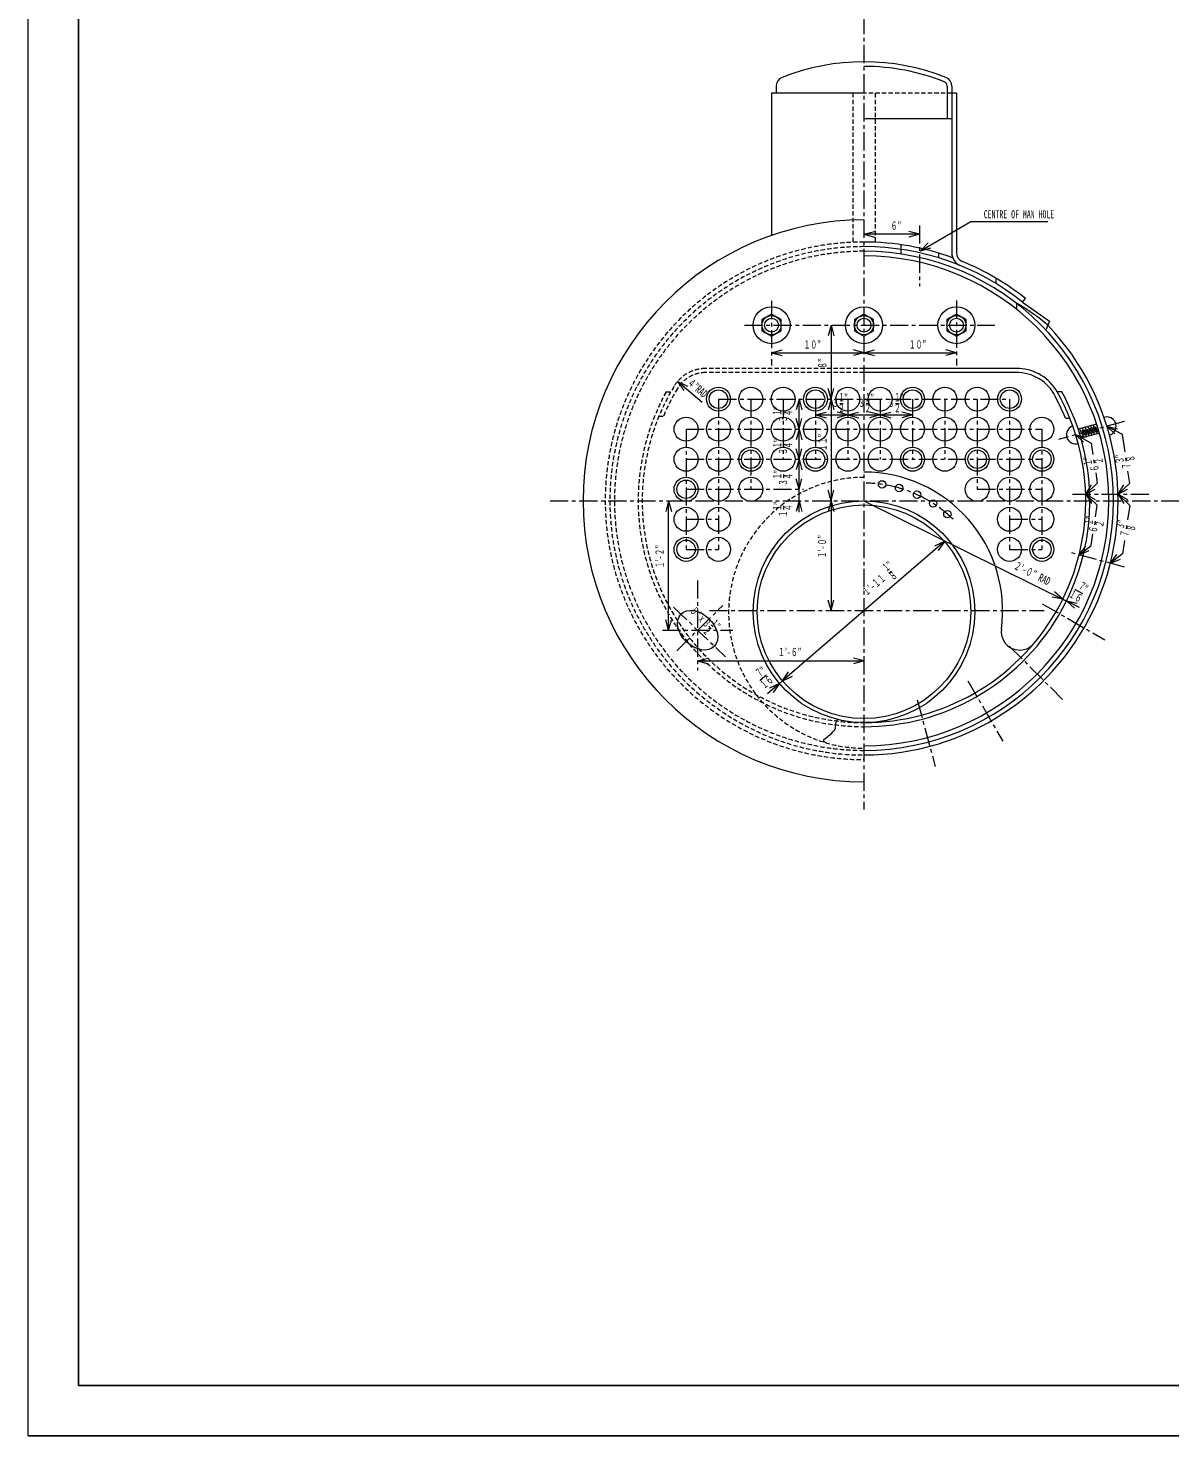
# Model space of a CAD drawing. Units: millimetres, scale not verified. Extents: x -4102 to 4102, y -2901 to 2901.
# Drawn here: x -4102 to -964, y -2901 to 967 of the extents above; entities that cross this region are included whole.
import ezdxf
from ezdxf.enums import TextEntityAlignment as Align

# ---------------------------------------------------------------- set-up
doc = ezdxf.new("R2010")
doc.units = ezdxf.units.MM
doc.header["$LTSCALE"] = 10
doc.linetypes.add('CHAIN1', pattern=[8, 5, -1, 1, -1])
doc.linetypes.add('DASHED1', pattern=[1.8, 1.2, -0.6])
for name, color, linetype, lineweight in [('0-0_0', 3, 'Continuous', 18), ('0-1_芯', 4, 'CHAIN1', 18), ('0-2_寸法', 2, 'Continuous', 18)]:
    doc.layers.add(name, color=color, linetype=linetype, lineweight=lineweight)
doc.styles.add('ＭＳ ゴシック', font='')
doc.styles.get('ＭＳ ゴシック').set_extended_font_data('MS Gothic')

msp = doc.modelspace()

# ---------------------------------------------------------------- linework, layer by layer
at = {"layer": '0-0_0', "lineweight": 25}
for p, q in [((-3964.05, -2763.45), (-3964.05, 2763.45)), ((-3964.05, -2763.45), (3963.98, -2763.45)), ((-4102.05, -2901.45), (4102.05, -2901.45))]:
    msp.add_line(p, q, dxfattribs=at)
at = {"layer": '0-0_0'}
for p, q in [((-2058.7, 788.09), (-2058.7, 397.28)), ((-1804.7, 788.09), (-2058.7, 788.09)), ((-2046, 807.83), (-2046, 788.09)), ((-1576.1, 807.83), (-1576.1, 717.77)), ((-1563.4, 807.83), (-1563.4, 349.64)), ((-1550.7, 788.09), (-1563.4, 788.09)), ((-1550.7, 788.09), (-1550.7, 349.64)), ((-1563.4, 717.77), (-1804.7, 717.77)), ((-1703.52, 372.05), (-1703.52, 346.38)), ((-1599.48, 349.04), (-1599.48, 335.76)), ((-1442.23, 279.98), (-1442.23, 265.18)), ((-1385.69, 211), (-1385.69, 194.86)), ((-1369.18, 214.19), (-1361.26, 224.12)), ((-1369.18, 214.19), (-1295.24, 162.11)), ((-1295.24, 162.11), (-1304.65, 137.42)), ((-1377.98, 31.62), (-1804.7, 31.62)), ((-1377.98, 20.51), (-1804.7, 20.51)), ((-1260.79, -32.84), (-1273.5, -32.84)), ((-1251.01, -104.72), (-1239.02, -104.72)), ((-1165.35, -121.45), (-1215.96, -135.25)), ((-1212.23, -134.24), (-1200.91, -157.48)), ((-1157.86, -145.73), (-1208.41, -159.52)), ((-1206.23, -137.86), (-1199.44, -151.81)), ((-1204.75, -132.2), (-1193.43, -155.44)), ((-1198.75, -135.82), (-1191.96, -149.77)), ((-1197.27, -130.15), (-1185.95, -153.4)), ((-1191.26, -133.78), (-1184.47, -147.73)), ((-1189.79, -128.11), (-1178.47, -151.36)), ((-1183.78, -131.74), (-1176.99, -145.69)), ((-1182.3, -126.07), (-1170.99, -149.31)), ((-1176.3, -129.7), (-1169.51, -143.65)), ((-1174.82, -124.03), (-1163.51, -147.27)), ((-1169.02, -127.61), (-1162.23, -141.56))]:
    msp.add_line(p, q, dxfattribs=at)
at = {"layer": '0-0_0', "color": 1, "linetype": 'DASHED1'}
for p, q in [((-1835.18, 788.09), (-1835.18, 378.63)), ((-1563.4, 788.09), (-1804.7, 788.09)), ((-1774.22, 788.09), (-1774.22, 378.63)), ((-1804.7, 31.62), (-2239.96, 31.62)), ((-1804.7, 20.51), (-2239.96, 20.51)), ((-2348.61, -32.84), (-2335.89, -32.84)), ((-2356.48, -100.14), (-2368.52, -100.14))]:
    msp.add_line(p, q, dxfattribs=at)
at = {"layer": '0-0_0', "color": 2}
for p, q in [((-1871.06, -64.86), (-1861.58, -64.86)), ((-1798.95, -64.86), (-1789.46, -64.86)), ((-1717.89, -64.86), (-1708.4, -64.86)), ((-2025.4, -94.73), (-2025.4, -85.25)), ((-2025.4, -183.69), (-2025.4, -174.2)), ((-1171.11, -228.88), (-1172.75, -219.54)), ((-1083.75, -222.86), (-1085.39, -213.53)), ((-2025.4, -269.12), (-2025.4, -259.64)), ((-2025.4, -355.42), (-2025.4, -345.93)), ((-1170.23, -397.55), (-1168.58, -388.21)), ((-1083.59, -408.92), (-1081.94, -399.58)), ((-1736.47, -531.03), (-1729.21, -524.94)), ((-2231.44, -677.31), (-2224.73, -684.01))]:
    msp.add_line(p, q, dxfattribs=at)
at = {"layer": '0-0_0'}
msp.add_lwpolyline([(-4102.05, -2901.45), (-4102.05, 2901.45), (4102.05, 2901.45)], dxfattribs=at)
at = {"layer": '0-0_0', "color": 2}
for points in [[(-1224.7, -575.11), (-1224, -575.51), (-1204.01, -587.05)], [(-2090.65, -825.47), (-2090.04, -824.96), (-2072.35, -810.12)]]:
    msp.add_lwpolyline(points, dxfattribs=at)
at = {"layer": '0-0_0'}
for centre, radius in [((-2058.7, 150.69), 50.8), ((-2204.75, -52.51), 33.02), ((-2204.75, -52.51), 25.4), ((-2115.85, -52.51), 33.02), ((-2026.95, -52.51), 33.02), ((-1938.05, -52.51), 33.02), ((-1938.05, -52.51), 25.4), ((-1849.15, -52.51), 33.02), ((-1760.25, -52.51), 33.02), ((-1671.35, -52.51), 33.02), ((-1671.35, -52.51), 25.4), ((-1582.45, -52.51), 33.02), ((-1493.55, -52.51), 33.02), ((-1404.65, -52.51), 33.02), ((-1404.65, -52.51), 25.4), ((-2293.65, -135.06), 33.02), ((-2204.75, -135.06), 33.02), ((-2115.85, -135.06), 33.02), ((-2026.95, -135.06), 33.02), ((-1938.05, -135.06), 33.02), ((-1849.15, -135.06), 33.02), ((-1760.25, -135.06), 33.02), ((-1671.35, -135.06), 33.02), ((-1582.45, -135.06), 33.02), ((-1493.55, -135.06), 33.02), ((-1404.65, -135.06), 33.02), ((-1315.75, -135.06), 33.02), ((-2293.65, -217.61), 33.02), ((-2204.75, -217.61), 33.02), ((-2115.85, -217.61), 33.02), ((-2115.85, -217.61), 25.4), ((-2026.95, -217.61), 33.02), ((-1938.05, -217.61), 33.02), ((-1938.05, -217.61), 25.4), ((-1849.15, -217.61), 33.02), ((-1760.25, -217.61), 33.02), ((-1671.35, -217.61), 33.02), ((-1671.35, -217.61), 25.4), ((-1582.45, -217.61), 33.02), ((-1493.55, -217.61), 33.02), ((-1493.55, -217.61), 25.4), ((-1404.65, -217.61), 33.02), ((-1315.75, -217.61), 33.02), ((-1315.75, -217.61), 25.4), ((-2293.65, -300.16), 33.02), ((-2204.75, -300.16), 33.02), ((-2115.85, -300.16), 33.02), ((-1493.55, -300.16), 33.02), ((-1404.65, -300.16), 33.02), ((-1315.75, -300.16), 33.02), ((-2293.65, -300.16), 25.4), ((-1755.05, -286.73), 10.16), ((-1708.32, -296.7), 10.16), ((-1658.85, -314.98), 10.16), ((-1804.7, -636.71), 304.8), ((-1804.7, -636.71), 293.69), ((-1614.54, -339.26), 10.16), ((-2293.65, -382.71), 33.02), ((-2204.75, -382.71), 33.02), ((-1575.47, -368.54), 10.16), ((-1404.65, -382.71), 33.02), ((-1315.75, -382.71), 33.02), ((-2293.65, -465.26), 33.02), ((-2293.65, -465.26), 25.4), ((-2204.75, -465.26), 33.02), ((-1404.65, -465.26), 33.02), ((-1315.75, -465.26), 33.02), ((-1315.75, -465.26), 25.4)]:
    msp.add_circle(centre, radius, dxfattribs=at)
for centre, radius, start, end in [((-1804.7, 264.99), 609.6, 68.31119, 111.68881), ((-1804.7, 264.99), 596.9, 68.31119, 90), ((-2020.6, 807.83), 25.4, 111.68881, 180), ((-1588.8, 807.83), 12.7, 0, 68.31119), ((-1588.8, 807.83), 25.4, 0, 68.31119), ((-1804.7, -331.91), 772.16, 90, 270), ((-1804.7, -331.91), 711.2, 69.95719, 90), ((-1804.7, -331.91), 698.5, 51.42735, 90), ((-1804.7, -331.91), 685.8, 270, 90), ((-1525.3, 349.64), 38.1, 180, 247.70903), ((-1525.3, 349.64), 25.4, 180, 247.70903), ((-1804.7, -331.91), 673.1, 270, 90), ((-1804.7, -331.91), 711.2, 51.42735, 67.70903), ((-1644.37, -249.9), 528.53, 49.28199, 60.69613), ((-1804.7, -331.91), 698.5, 270, 43.70211), ((-1384.92, -97.73), 118.44, 22.524, 86.64022), ((-1384.14, -95.22), 127.01, 29.415, 87.07865), ((-1804.7, -331.91), 609.6, 270, 29.38043), ((-1804.7, -331.91), 620.71, 270, 28.80453), ((-1804.7, -331.91), 598.49, 22.30929, 27.84656), ((-1136.97, -126.87), 25.4, 286.02855, 108.11215), ((-1222.79, -150.28), 25.4, 108.5285, 286.14101), ((-1804.7, -633.71), 381, 352.34432, 90), ((-1376.75, -691.24), 50.8, 172.34432, 319.98175), ((-1989.46, -874.04), 135.8, 303.24392, 321.22449), ((-1905.15, -952.54), 22.53, 343.10789, 7.66649), ((-1862.04, -946.82), 20.96, 137.61859, 187.45199), ((-1913.46, -990.04), 2.88, 122.78361, 237.21639), ((-1902.88, -981.52), 16.34, 222.03006, 251.67232)]:
    msp.add_arc(centre, radius, start, end, dxfattribs=at)
at = {"layer": '0-0_0', "color": 1, "linetype": 'DASHED1'}
for centre, radius, start, end in [((-1804.7, -331.91), 711.2, 90, 270), ((-1804.7, -331.91), 698.5, 90, 270), ((-1804.7, -331.91), 685.8, 90, 270), ((-2239.96, -69.98), 101.6, 90, 148.96076), ((-2239.96, -69.98), 90.49, 90, 148.96076), ((-1804.7, -331.91), 620.71, 151.19547, 270), ((-1804.7, -331.91), 609.6, 148.96076, 270), ((-1804.7, -331.91), 598.49, 148.96076, 157.21539), ((-1804.7, -639.56), 372.11, 90, 270)]:
    msp.add_arc(centre, radius, start, end, dxfattribs=at)
at = {"layer": '0-0_0'}
msp.add_ellipse((-2261.9, -687.51), major_axis=(-45.9, 43.93), ratio=0.7, dxfattribs=at)
at = {"layer": '0-1_芯'}
for p, q in [((-1804.7, 1000.75), (-1804.7, -1180.33)), ((-1652.3, 424.91), (-1652.3, 258.11)), ((-2058.7, 217.38), (-2058.7, 40.04)), ((-1550.7, 218.23), (-1550.7, 39.88)), ((-2133.23, 150.69), (-1444.99, 150.69)), ((-2204.75, -52.51), (-2204.75, -465.26)), ((-2204.75, -52.51), (-1404.65, -52.51)), ((-2115.85, -52.51), (-2115.85, -300.16)), ((-2026.95, -52.51), (-2026.95, -217.61)), ((-1938.05, -52.51), (-1938.05, -217.61)), ((-1849.15, -52.51), (-1849.15, -217.61)), ((-1760.25, -52.51), (-1760.25, -217.61)), ((-1671.35, -52.51), (-1671.35, -217.61)), ((-1582.45, -52.51), (-1582.45, -217.61)), ((-1493.55, -52.51), (-1493.55, -300.16)), ((-1404.65, -52.51), (-1404.65, -465.26)), ((-1088.92, -113.76), (-1270.12, -163.19)), ((-2293.65, -135.06), (-1315.75, -135.06)), ((-2293.65, -135.06), (-2293.65, -465.26)), ((-1315.75, -135.06), (-1315.75, -465.26)), ((-2293.65, -217.61), (-1315.75, -217.61)), ((-2293.65, -300.16), (-1971.1, -300.16)), ((-1493.55, -300.16), (-1315.75, -300.16)), ((-2667.55, -331.91), (2394.65, -331.91)), ((-1231.49, -313.93), (-1018.45, -313.93)), ((-2293.65, -382.71), (-2204.75, -382.71)), ((-1404.65, -382.71), (-1315.75, -382.71)), ((-2293.65, -465.26), (-2204.75, -465.26)), ((-1404.65, -465.26), (-1315.75, -465.26)), ((-1088.92, -514.1), (-1242.05, -472.33)), ((-2261.9, -550.65), (-2261.9, -798.62)), ((-1314.69, -614.82), (-1142.94, -713.98)), ((-2327.98, -624.27), (-2185.81, -760.34)), ((-2319.32, -743.92), (-2193.07, -619.9)), ((-2229.63, -633.71), (-1309.65, -633.71)), ((-2358.75, -687.51), (-2165.64, -687.51)), ((-1405.43, -731.18), (-1258.8, -877.81)), ((-1519.27, -826.29), (-1423.46, -992.24)), ((-1658.21, -878.62), (-1608.99, -1062.32))]:
    msp.add_line(p, q, dxfattribs=at)
msp.add_arc((-1804.7, -633.71), 350.52, 45.71764, 89.05599, dxfattribs=at)
at = {"layer": '0-2_寸法'}
for p, q in [((-1649.54, 355.47), (-1511.28, 435.25)), ((-1511.28, 435.25), (-1299.59, 435.25)), ((-1804.7, 400.5), (-1775.72, 392.74)), ((-1652.3, 400.5), (-1681.28, 408.26)), ((-1652.3, 400.5), (-1681.28, 392.74)), ((-1649.54, 355.47), (-1628.32, 376.67)), ((-1649.54, 355.47), (-1620.56, 363.22)), ((-1895.16, 150.69), (-1902.93, 121.71)), ((-1895.16, 150.69), (-1887.4, 121.71)), ((-2058.7, 74.92), (-2029.72, 82.69)), ((-1804.7, 74.92), (-1833.68, 82.69)), ((-1804.7, 74.92), (-1775.72, 82.69)), ((-1550.7, 74.92), (-1579.68, 82.69)), ((-2058.7, 74.92), (-2029.72, 67.16)), ((-1804.7, 74.92), (-1775.72, 67.16)), ((-2317.35, -4.14), (-2290.24, -17)), ((-2317.35, -4.14), (-2300.31, -28.83)), ((-2249.14, -62.17), (-2317.35, -4.14)), ((-1895.16, -52.51), (-1887.4, -23.53)), ((-1982.95, -52.51), (-1990.71, -81.49)), ((-1982.95, -52.51), (-1975.18, -81.49)), ((-1982.95, -135.06), (-1982.95, -52.51)), ((-1895.16, -52.51), (-1902.93, -81.49)), ((-1895.16, -52.51), (-1887.4, -81.49)), ((-1982.95, -135.06), (-1990.71, -106.08)), ((-1982.95, -135.06), (-1975.18, -106.08)), ((-1938.05, -95.7), (-1909.07, -87.93)), ((-1938.05, -95.7), (-1909.07, -103.46)), ((-1849.15, -95.7), (-1878.13, -87.93)), ((-1849.15, -95.7), (-1820.17, -87.93)), ((-1849.15, -95.7), (-1820.17, -87.93)), ((-1849.15, -95.7), (-1820.17, -103.46)), ((-1849.15, -95.7), (-1820.17, -103.46)), ((-1760.25, -95.7), (-1789.23, -87.93)), ((-1760.25, -95.7), (-1731.27, -87.93)), ((-1760.25, -95.7), (-1731.27, -103.46)), ((-1671.35, -95.7), (-1700.33, -87.93)), ((-1982.95, -135.06), (-1990.71, -164.04)), ((-1982.95, -135.06), (-1975.18, -164.04)), ((-1982.95, -217.61), (-1982.95, -135.06)), ((-1222.79, -150.28), (-1201.04, -170.95)), ((-1136.97, -126.87), (-1115.22, -147.54)), ((-1087.17, -197.43), (-1094.27, -150.1)), ((-1982.95, -217.61), (-1990.71, -188.63)), ((-1982.95, -217.61), (-1975.18, -188.63)), ((-1180.08, -173.5), (-1175.43, -204.52)), ((-1982.95, -217.61), (-1990.71, -246.59)), ((-1982.95, -217.61), (-1975.18, -246.59)), ((-1982.95, -300.16), (-1982.95, -217.61)), ((-1167.85, -255.08), (-1163.54, -283.85)), ((-1074.26, -283.52), (-1079.22, -250.44)), ((-1982.95, -300.16), (-1990.71, -271.18)), ((-1982.95, -300.16), (-1975.18, -271.18)), ((-1895.16, -331.91), (-1887.4, -302.93)), ((-1195.36, -313.93), (-1168.97, -299.67)), ((-1106.43, -313.93), (-1080.04, -299.67)), ((-2341.8, -331.91), (-2349.56, -360.89)), ((-1982.95, -331.91), (-1990.71, -360.89)), ((-1982.95, -331.91), (-1975.18, -360.89)), ((-1895.16, -331.91), (-1902.93, -360.89)), ((-1895.16, -331.91), (-1887.4, -360.89)), ((-1804.7, -331.91), (-1244.29, -609.18)), ((-1163.54, -344.02), (-1195.36, -313.93)), ((-1195.36, -313.93), (-1168.97, -328.2)), ((-1195.36, -313.93), (-1179.64, -339.48)), ((-1168.37, -376.24), (-1163.54, -344.02)), ((-1074.26, -344.34), (-1106.43, -313.93)), ((-1106.43, -313.93), (-1080.04, -328.2)), ((-1106.43, -313.93), (-1090.71, -339.48)), ((-1074.26, -344.34), (-1080.21, -383.98)), ((-1180.08, -454.36), (-1175.39, -423.04)), ((-1583.68, -443.32), (-2028.68, -826.67)), ((-1583.68, -443.32), (-1610.7, -456.35)), ((-1583.68, -443.32), (-1600.56, -468.11)), ((-1213.4, -480.15), (-1180.08, -454.36)), ((-1213.4, -480.15), (-1195.23, -456.27)), ((-1088.69, -440.54), (-1094.27, -477.77)), ((-1213.4, -480.15), (-1185.73, -468.55)), ((-1127.61, -503.55), (-1099.94, -491.97)), ((-1895.16, -633.71), (-1887.4, -604.74)), ((-1258.32, -602.24), (-1287.73, -596.35)), ((-1258.32, -602.24), (-1280.85, -582.43)), ((-1258.32, -602.24), (-1248.36, -607.17)), ((-1248.36, -607.17), (-1218.94, -613.06)), ((-1248.36, -607.17), (-1225.83, -626.98)), ((-1248.36, -607.17), (-1213.21, -624.56)), ((-2341.8, -687.51), (-2349.56, -658.53)), ((-2341.8, -687.51), (-2334.03, -658.53)), ((-2261.9, -772.08), (-2232.92, -764.31)), ((-2261.9, -772.08), (-1804.7, -772.08)), ((-2261.9, -772.08), (-2232.92, -779.84)), ((-1804.7, -772.08), (-1833.68, -764.31)), ((-1804.7, -772.08), (-1833.68, -779.84)), ((-2028.68, -826.67), (-2011.8, -801.87)), ((-2037.1, -833.92), (-2070.09, -862.34)), ((-2037.1, -833.92), (-2064.13, -846.95)), ((-2037.1, -833.92), (-2053.99, -858.72)), ((-2028.68, -826.67), (-2037.1, -833.92)), ((-2028.68, -826.67), (-2001.66, -813.64))]:
    msp.add_line(p, q, dxfattribs=at)
for points in [[(-1652.3, 400.5), (-1804.7, 400.5), (-1775.72, 408.26)], [(-1895.16, 150.69), (-1895.16, -52.51), (-1902.93, -23.53)], [(-2058.7, 74.92), (-1804.7, 74.92), (-1833.68, 67.16)], [(-1804.7, 74.92), (-1550.7, 74.92), (-1579.68, 67.16)], [(-1895.16, -52.51), (-1895.16, -331.91), (-1902.93, -302.93)], [(-1938.05, -95.7), (-1849.15, -95.7), (-1878.13, -103.46)], [(-1849.15, -95.7), (-1760.25, -95.7), (-1789.23, -103.46)], [(-1760.25, -95.7), (-1671.35, -95.7), (-1700.33, -103.46)], [(-1180.08, -173.5), (-1222.79, -150.28), (-1193.62, -157.3)], [(-1094.27, -150.1), (-1136.97, -126.87), (-1107.8, -133.89)], [(-1982.95, -362.74), (-1982.95, -331.91), (-1982.95, -300.16)], [(-1163.54, -283.85), (-1195.36, -313.93), (-1179.64, -288.38)], [(-1074.26, -283.52), (-1106.43, -313.93), (-1090.71, -288.38)], [(-2341.8, -687.51), (-2341.8, -331.91), (-2334.03, -360.89)], [(-1895.16, -331.91), (-1895.16, -633.71), (-1902.93, -604.74)], [(-1094.27, -477.77), (-1127.61, -503.55), (-1109.44, -479.68)]]:
    msp.add_lwpolyline(points, dxfattribs=at)
at = {"layer": '0-2_寸法', "color": 3}
for points in [[(-2085.1, 165.93), (-2085.1, 135.45), (-2058.7, 120.21), (-2032.3, 135.45), (-2032.3, 165.93), (-2058.7, 181.17)], [(-1831.1, 165.93), (-1831.1, 135.45), (-1804.7, 120.21), (-1778.3, 135.45), (-1778.3, 165.93), (-1804.7, 181.17)], [(-1577.1, 165.93), (-1577.1, 135.45), (-1550.7, 120.21), (-1524.3, 135.45), (-1524.3, 165.93), (-1550.7, 181.17)]]:
    msp.add_lwpolyline(points, close=True, dxfattribs=at)
for centre, radius in [((-1804.7, 150.69), 50.8), ((-1550.7, 150.69), 50.8), ((-2058.7, 150.69), 26.4), ((-2058.7, 150.69), 19.05), ((-1804.7, 150.69), 26.4), ((-1804.7, 150.69), 19.05), ((-1550.7, 150.69), 26.4), ((-1550.7, 150.69), 19.05)]:
    msp.add_circle(centre, radius, dxfattribs=at)

# ---------------------------------------------------------------- texts
at = {"layer": '0-0_0', "color": 2, "style": 'ＭＳ ゴシック', "width": 0.6}
for s, p in [('CENTRE OF MAN HOLE', (-1475.67, 438.13)), ('１', (-1875.34, -64.79)), ('”', (-1859.61, -66.89)), ('１', (-1803.22, -64.79)), ('”', (-1787.49, -66.89)), ('１', (-1722.16, -64.79)), ('”', (-1706.43, -66.89)), ('２', (-1875.74, -94.98)), ('２', (-1803.62, -94.98)), ('２', (-1722.56, -94.98))]:
    msp.add_text(s, height=21.99, dxfattribs=at).set_placement(p, align=Align.BOTTOM_LEFT)
for s, rotation, p in [('”', 90, (-2023.38, -83.27)), ('１', 90, (-2025.47, -99.01)), ('４', 90, (-1995.28, -99.41)), ('１', 90, (-2025.47, -187.96)), ('”', 90, (-2023.38, -172.23)), ('４', 90, (-1995.28, -188.36)), ('”', 100, (-1171.1, -217.25)), ('１', 100, (-1170.43, -233.1)), ('２', 100, (-1140.63, -228.26)), ('”', 100, (-1083.74, -211.23)), ('３', 100, (-1083.07, -227.09)), ('８', 100, (-1053.27, -222.24)), ('１', 90, (-2025.47, -273.4)), ('”', 90, (-2023.38, -257.67)), ('４', 90, (-1995.28, -273.8)), ('６', 100, (-1152.16, -248.54)), ('７', 100, (-1064.8, -242.52)), ('１', 90, (-2025.47, -359.69)), ('４', 90, (-1995.28, -360.09)), ('１', 80, (-1171.04, -401.75)), ('”', 80, (-1166.24, -386.62)), ('”', 80, (-1079.6, -397.99)), ('６', 80, (-1159.15, -422.5)), ('２', 80, (-1141.38, -407.39)), ('３', 80, (-1084.4, -413.12)), ('７', 80, (-1072.51, -433.88)), ('８', 80, (-1054.74, -418.76)), ('”', 40, (-1726.39, -525.22)), ('１’-１１', 40, (-1793.73, -599.22)), ('１', 40, (-1739.79, -533.73)), ('８', 40, (-1720.69, -557.11)), ('１６', 330, (-1247.62, -599.53)), ('７', 330, (-1221.88, -576.65)), ('”', 330, (-1209.3, -586.34)), ("５'ｘ３", 315, (-2289.38, -640.4)), ('2', 315, (-2251.64, -698.5)), ('１', 315, (-2234.41, -674.23)), ('”', 315, (-2224.77, -686.84)), ('７', 40, (-2088.24, -823.36)), ('”', 40, (-2074.84, -814.85)), ('１６', 40, (-2075.54, -855.37))]:
    msp.add_text(s, height=21.99, rotation=rotation, dxfattribs=at).set_placement(p, align=Align.BOTTOM_LEFT)
at = {"layer": '0-2_寸法', "style": 'ＭＳ ゴシック', "width": 0.6}
for s, p in [('６”', (-1731.27, 406.5)), ('１０”', (-1970.53, 79.82)), ('１０”', (-1681.22, 80.03)), ('３', (-1892.52, -80.69)), ('３', (-1820.41, -80.69)), ('３', (-1739.35, -80.69)), ('１’-６”', (-2040.86, -765.29))]:
    msp.add_text(s, height=21.99, dxfattribs=at).set_placement(p, align=Align.BOTTOM_LEFT)
for s, rotation, p in [('８”', 90, (-1901.32, 31.12)), ('４”RAD', 319.611, (-2296.44, -15.72)), ('３', 90, (-2009.58, -116.19)), ('１１”', 90, (-1901.05, -195.1)), ('３', 90, (-2009.58, -205.15)), ('３', 90, (-2009.58, -290.58)), ('”', 90, (-2023.38, -343.96)), ('１', 90, (-2009.58, -376.88)), ('１’-２”', 90, (-2348.64, -517.27)), ('１’-０”', 90, (-1902.15, -489.74)), ('２’-０” RAD', 333.675, (-1397.86, -523.31))]:
    msp.add_text(s, height=21.99, rotation=rotation, dxfattribs=at).set_placement(p, align=Align.BOTTOM_LEFT)

doc.saveas('drawing.dxf')
